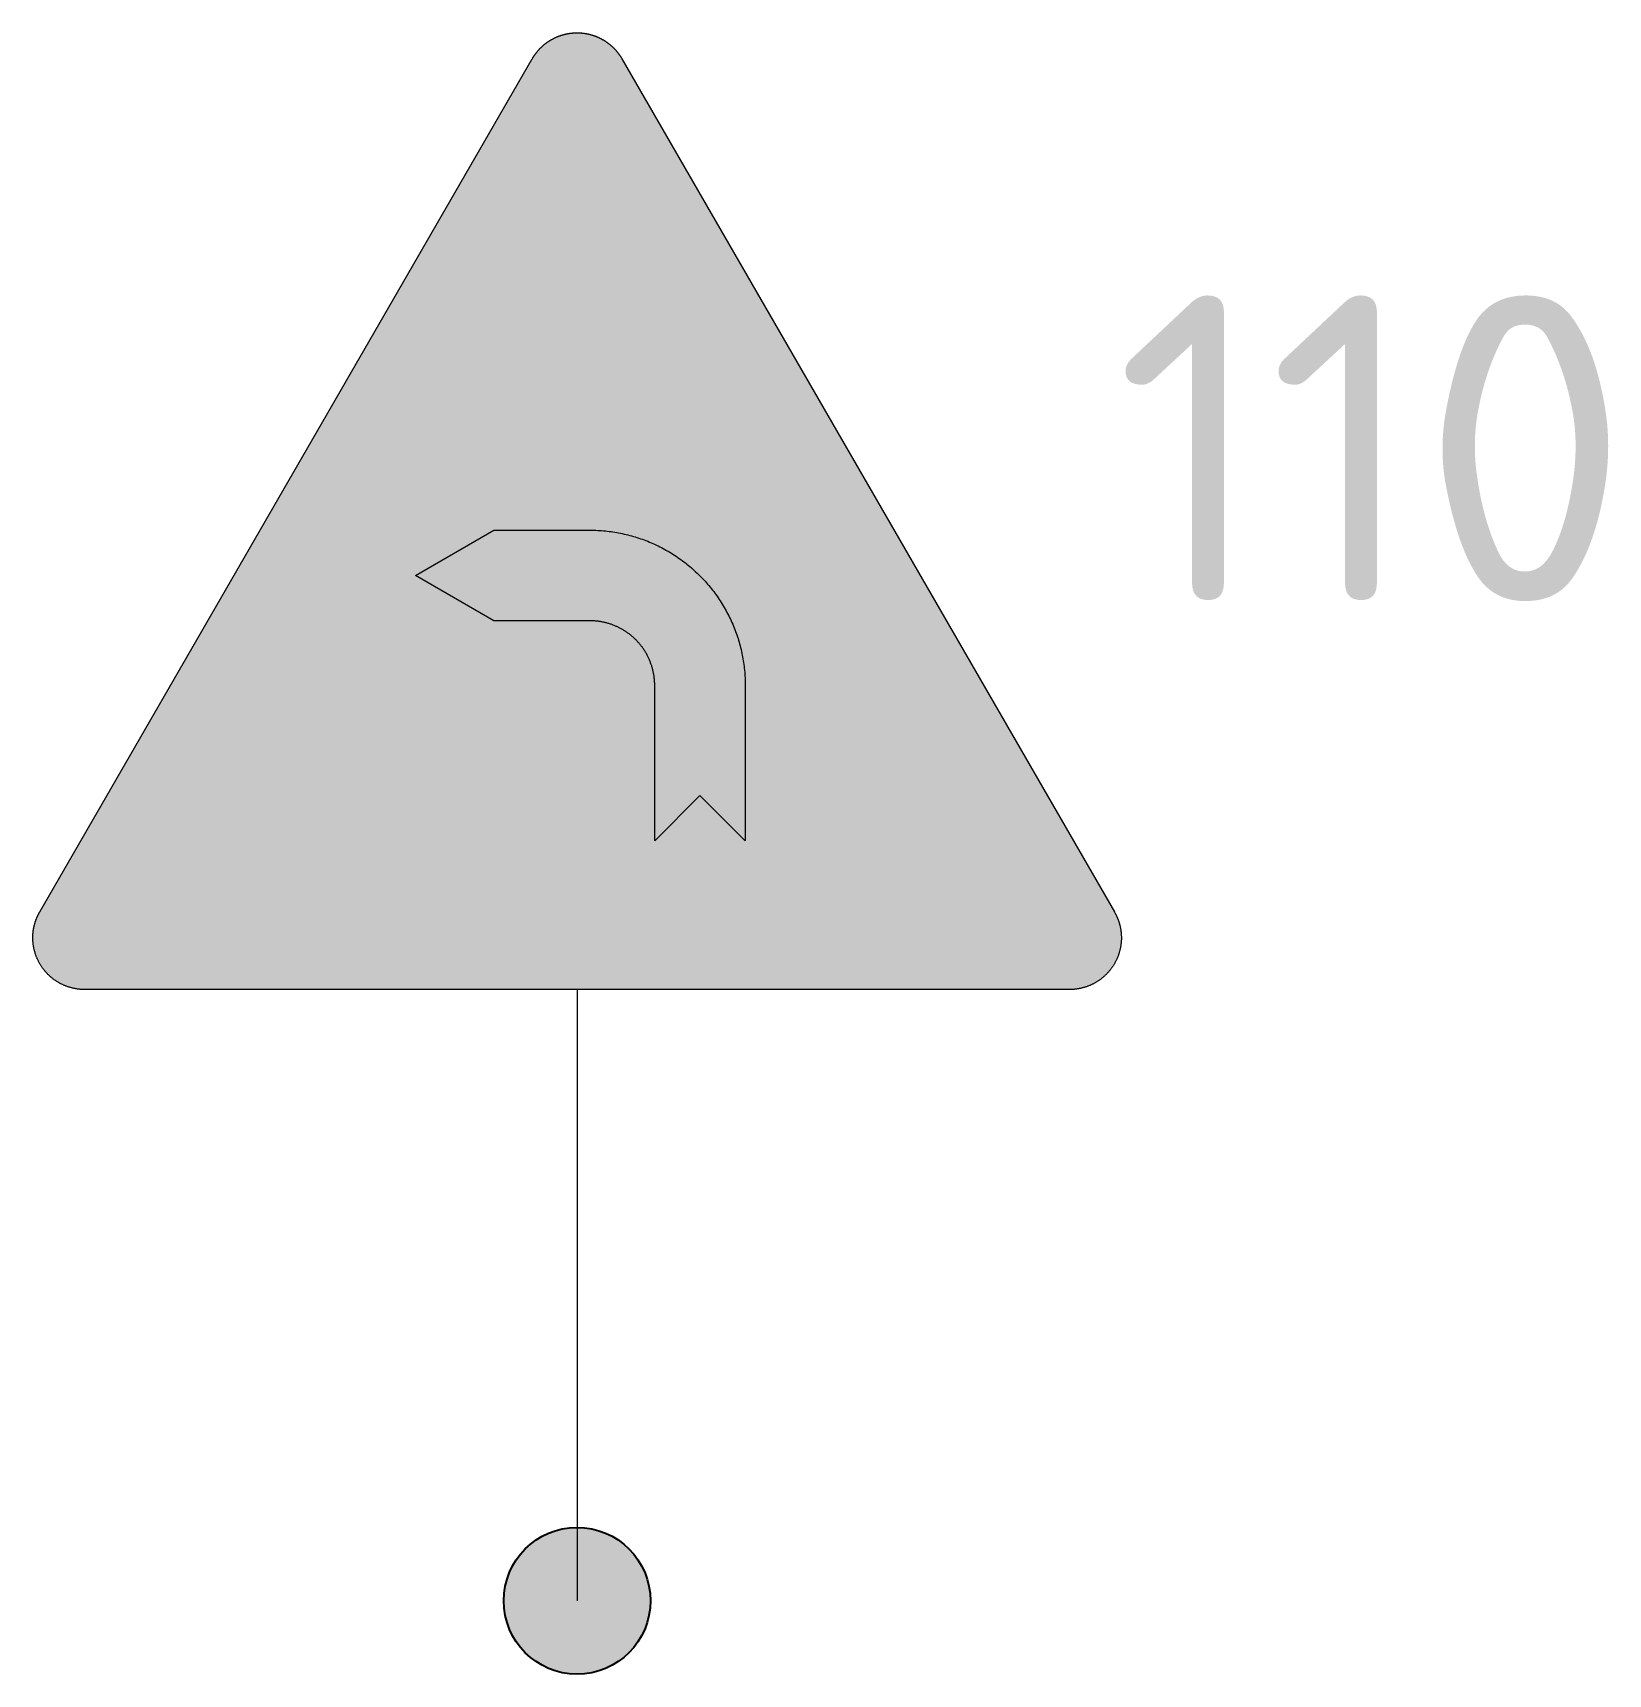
# Model space of a CAD drawing. Header units: metres. Extents: x -4.5 to 8.4, y -0.6 to 12.8.
import ezdxf

# ---------------------------------------------------------------- set-up
doc = ezdxf.new("R2010")
doc.units = ezdxf.units.M
doc.styles.add('DP_ISOCPEUR', font='isocpeur.ttf')

msp = doc.modelspace()

# ---------------------------------------------------------------- hatches: boundary and pattern name
at = {"lineweight": 5, "true_color": 0xf1f0eb}
msp.add_hatch(color=7, dxfattribs=at).paths.add_polyline_path([(-4.029261, 5.000027), (-4.034526, 5.000048), (-4.039785, 5.000126), (-4.045041, 5.000279), (-4.0503, 5.000507), (-4.055481, 5.00081), (-4.06074, 5.001191), (-4.065921, 5.001572), (-4.071102, 5.002031), (-4.076283, 5.00264), (-4.081467, 5.003249), (-4.086648, 5.003858), (-4.091829, 5.00462), (-4.096935, 5.00546), (-4.102041, 5.006297), (-4.107144, 5.007212), (-4.11225, 5.008202), (-4.117356, 5.00927), (-4.122384, 5.010335), (-4.127415, 5.011556), (-4.132443, 5.012774), (-4.137474, 5.01407), (-4.142502, 5.015441), (-4.147455, 5.016812), (-4.152408, 5.018261), (-4.157361, 5.01986), (-4.162239, 5.021384), (-4.167114, 5.023061), (-4.171992, 5.024813), (-4.176867, 5.026568), (-4.18167, 5.028395), (-4.18647, 5.0303), (-4.19127, 5.032205), (-4.195995, 5.034263), (-4.200795, 5.036321), (-4.205442, 5.038379), (-4.210167, 5.040587), (-4.214817, 5.042798), (-4.219464, 5.045084), (-4.224036, 5.047445), (-4.228608, 5.049884), (-4.23318, 5.052323), (-4.237677, 5.054837), (-4.242171, 5.057429), (-4.24659, 5.060096), (-4.251012, 5.062763), (-4.255431, 5.065505), (-4.259775, 5.068247), (-4.264116, 5.071145), (-4.26846, 5.07404), (-4.272729, 5.07701), (-4.27692, 5.079983), (-4.281111, 5.083106), (-4.285302, 5.086232), (-4.289415, 5.089355), (-4.293531, 5.092631), (-4.297569, 5.09591), (-4.301607, 5.099186), (-4.30557, 5.102615), (-4.309533, 5.106044), (-4.313418, 5.109548), (-4.317228, 5.113055), (-4.321116, 5.116634), (-4.324848, 5.120294), (-4.328583, 5.124026), (-4.332315, 5.127761), (-4.335975, 5.131571), (-4.339554, 5.135381), (-4.343061, 5.139191), (-4.346565, 5.143154), (-4.349994, 5.147039), (-4.353423, 5.151077), (-4.356699, 5.15504), (-4.360053, 5.159078), (-4.363254, 5.163194), (-4.366455, 5.167307), (-4.369578, 5.171498), (-4.372626, 5.175689), (-4.375599, 5.179958), (-4.378569, 5.184149), (-4.381464, 5.188493), (-4.384362, 5.192834), (-4.387104, 5.197178), (-4.389846, 5.201597), (-4.392591, 5.206019), (-4.39518, 5.210438), (-4.397772, 5.214932), (-4.400286, 5.219429), (-4.402725, 5.224001), (-4.405164, 5.228573), (-4.407525, 5.233145), (-4.409811, 5.237792), (-4.412022, 5.242442), (-4.41423, 5.247167), (-4.416366, 5.251814), (-4.418421, 5.256614), (-4.420404, 5.261339), (-4.422384, 5.266139), (-4.424214, 5.270939), (-4.426041, 5.275742), (-4.427871, 5.280617), (-4.429548, 5.285495), (-4.431225, 5.29037), (-4.432824, 5.295248), (-4.434348, 5.300201), (-4.435797, 5.305154), (-4.437243, 5.310182), (-4.438539, 5.315135), (-4.439835, 5.320166), (-4.441131, 5.325194), (-4.442274, 5.330225), (-4.443339, 5.335253), (-4.444407, 5.340359), (-4.445397, 5.345465), (-4.446312, 5.350568), (-4.447227, 5.355674), (-4.447989, 5.360855), (-4.448751, 5.365961), (-4.449435, 5.371142), (-4.450044, 5.376326), (-4.450578, 5.381507), (-4.451037, 5.386688), (-4.451493, 5.391869), (-4.451799, 5.397128), (-4.452102, 5.402309), (-4.45233, 5.407568), (-4.452483, 5.412824), (-4.452636, 5.418083), (-4.452636, 5.423339), (-4.452636, 5.426768), (-4.452561, 5.430275), (-4.452483, 5.433779), (-4.452408, 5.437208), (-4.452255, 5.440715), (-4.452102, 5.444219), (-4.451949, 5.447648), (-4.451721, 5.451152), (-4.451493, 5.454581), (-4.451187, 5.45801), (-4.450884, 5.461517), (-4.450578, 5.464946), (-4.450197, 5.468375), (-4.449816, 5.471804), (-4.449435, 5.475308), (-4.448979, 5.478737), (-4.44852, 5.482166), (-4.448064, 5.485595), (-4.44753, 5.488949), (-4.446921, 5.492378), (-4.446387, 5.495807), (-4.445778, 5.499236), (-4.445169, 5.502587), (-4.444482, 5.506016), (-4.443798, 5.50937), (-4.443036, 5.512799), (-4.442349, 5.516153), (-4.441587, 5.519504), (-4.44075, 5.522858), (-4.43991, 5.526209), (-4.439073, 5.529563), (-4.438158, 5.532917), (-4.437321, 5.536268), (-4.436328, 5.539544), (-4.435416, 5.542898), (-4.434423, 5.546174), (-4.433358, 5.549528), (-4.432368, 5.552804), (-4.4313, 5.55608), (-4.430157, 5.559356), (-4.429014, 5.562635), (-4.427871, 5.565833), (-4.426728, 5.569112), (-4.42551, 5.572388), (-4.424289, 5.575589), (-4.422993, 5.578787), (-4.421775, 5.582066), (-4.420404, 5.585264), (-4.419108, 5.58839), (-4.417737, 5.591591), (-4.416366, 5.594789), (-4.414917, 5.597915), (-4.413468, 5.601116), (-4.412022, 5.604239), (-4.410498, 5.607362), (-4.408974, 5.610488), (-4.40745, 5.613611), (-4.405848, 5.616659), (-4.404249, 5.619785), (-4.40265, 5.622833), (-4.400973, 5.625881), (-4.399371, 5.628929), (-4.397619, 5.631977), (-4.395942, 5.635025), (-0.366591, 12.613952), (-0.364887, 12.616925), (-0.363135, 12.619898), (-0.361305, 12.622868), (-0.359478, 12.625841), (-0.357648, 12.628811), (-0.355743, 12.631709), (-0.353838, 12.634604), (-0.351933, 12.637499), (-0.350028, 12.640394), (-0.348048, 12.643214), (-0.346065, 12.646109), (-0.344085, 12.648929), (-0.342027, 12.651749), (-0.339969, 12.654491), (-0.337911, 12.657311), (-0.335778, 12.660053), (-0.333645, 12.662798), (-0.331512, 12.665465), (-0.329379, 12.668207), (-0.327168, 12.670874), (-0.324957, 12.673541), (-0.322749, 12.676208), (-0.320538, 12.6788), (-0.318252, 12.681389), (-0.315966, 12.683981), (-0.31368, 12.686573), (-0.311319, 12.689087), (-0.308955, 12.691676), (-0.306594, 12.694115), (-0.304233, 12.696629), (-0.301794, 12.699146), (-0.299355, 12.701582), (-0.296916, 12.704021), (-0.294402, 12.706385), (-0.291963, 12.708821), (-0.289449, 12.711185), (-0.286935, 12.713546), (-0.284343, 12.715832), (-0.281754, 12.718196), (-0.279237, 12.720482), (-0.27657, 12.72269), (-0.273981, 12.724976), (-0.271314, 12.727187), (-0.268647, 12.729395), (-0.26598, 12.731606), (-0.263313, 12.733739), (-0.260568, 12.735872), (-0.257826, 12.738008), (-0.255084, 12.740141), (-0.252339, 12.742199), (-0.249519, 12.744254), (-0.246702, 12.746237), (-0.243882, 12.748295), (-0.241062, 12.750275), (-0.238167, 12.752255), (-0.235272, 12.75416), (-0.232374, 12.756065), (-0.229479, 12.75797), (-0.226584, 12.759875), (-0.223611, 12.761705), (-0.220641, 12.763535), (-0.217668, 12.765287), (-0.214698, 12.767114), (-0.211725, 12.768869), (-0.208677, 12.770543), (-0.205629, 12.772298), (-0.202581, 12.773972), (-0.199533, 12.775574), (-0.196485, 12.777251), (-0.193362, 12.77885), (-0.190236, 12.780374), (-0.187188, 12.781973), (-0.184065, 12.783497), (-0.180939, 12.784946), (-0.177741, 12.78647), (-0.174615, 12.787841), (-0.171492, 12.78929), (-0.168291, 12.790661), (-0.16509, 12.792032), (-0.161889, 12.793403), (-0.158691, 12.794699), (-0.15549, 12.795995), (-0.152289, 12.797213), (-0.149013, 12.798434), (-0.145812, 12.799652), (-0.142536, 12.800873), (-0.13926, 12.802016), (-0.135981, 12.803081), (-0.132705, 12.804224), (-0.129429, 12.805292), (-0.126153, 12.806357), (-0.122877, 12.80735), (-0.119523, 12.80834), (-0.116247, 12.80933), (-0.112893, 12.810245), (-0.109542, 12.81116), (-0.106263, 12.811997), (-0.102912, 12.812912), (-0.099558, 12.813674), (-0.096207, 12.814511), (-0.092778, 12.815273), (-0.089424, 12.816035), (-0.08607, 12.816722), (-0.082641, 12.817406), (-0.07929, 12.818093), (-0.075861, 12.818702), (-0.072507, 12.819311), (-0.069078, 12.819923), (-0.065649, 12.820454), (-0.06222, 12.820988), (-0.058791, 12.821447), (-0.055362, 12.821903), (-0.051933, 12.822359), (-0.048504, 12.822818), (-0.045075, 12.823199), (-0.041646, 12.823502), (-0.038142, 12.823883), (-0.034713, 12.824189), (-0.031284, 12.824417), (-0.027777, 12.824645), (-0.024348, 12.824876), (-0.020844, 12.825026), (-0.017415, 12.825257), (-0.013911, 12.825332), (-0.010482, 12.825485), (-0.006975, 12.82556), (-0.003471, 12.82556), (-0.000042, 12.82556), (0.003465, 12.82556), (0.006969, 12.82556), (0.010398, 12.825485), (0.013902, 12.825332), (0.017409, 12.825257), (0.020838, 12.825026), (0.024342, 12.824876), (0.027771, 12.824645), (0.0312, 12.824417), (0.034707, 12.824189), (0.038136, 12.823883), (0.041565, 12.823502), (0.045069, 12.823199), (0.048498, 12.822818), (0.051927, 12.822359), (0.055356, 12.821903), (0.058785, 12.821447), (0.062214, 12.820988), (0.065643, 12.820454), (0.069072, 12.819923), (0.072426, 12.819311), (0.075855, 12.818702), (0.079284, 12.818093), (0.082635, 12.817406), (0.086064, 12.816722), (0.089418, 12.816035), (0.092769, 12.815273), (0.096123, 12.814511), (0.099477, 12.813674), (0.102828, 12.812912), (0.106182, 12.811997), (0.109533, 12.81116), (0.112887, 12.810245), (0.116241, 12.80933), (0.119517, 12.80834), (0.122868, 12.80735), (0.126147, 12.806357), (0.129423, 12.805292), (0.132699, 12.804224), (0.135975, 12.803081), (0.139251, 12.802016), (0.14253, 12.800873), (0.145728, 12.799652), (0.149007, 12.798434), (0.152205, 12.797213), (0.155484, 12.795995), (0.158682, 12.794699), (0.161883, 12.793403), (0.165084, 12.792032), (0.168207, 12.790661), (0.171408, 12.78929), (0.174609, 12.787841), (0.177732, 12.78647), (0.180858, 12.784946), (0.183981, 12.783497), (0.187107, 12.781973), (0.19023, 12.780374), (0.193353, 12.77885), (0.196401, 12.777251), (0.199449, 12.775574), (0.202575, 12.773972), (0.205623, 12.772298), (0.208593, 12.770543), (0.211641, 12.768869), (0.214689, 12.767114), (0.217662, 12.765287), (0.220635, 12.763535), (0.223605, 12.761705), (0.2265, 12.759875), (0.229473, 12.75797), (0.232368, 12.756065), (0.235263, 12.75416), (0.238161, 12.752255), (0.240978, 12.750275), (0.243876, 12.748295), (0.246693, 12.746237), (0.249438, 12.744254), (0.252258, 12.742199), (0.255, 12.740141), (0.25782, 12.738008), (0.260562, 12.735872), (0.263229, 12.733739), (0.265974, 12.731606), (0.268641, 12.729395), (0.271308, 12.727187), (0.273897, 12.724976), (0.276564, 12.72269), (0.279156, 12.720482), (0.281745, 12.718196), (0.284337, 12.715832), (0.286851, 12.713546), (0.289443, 12.711185), (0.291957, 12.708821), (0.294396, 12.706385), (0.29691, 12.704021), (0.299349, 12.701582), (0.301788, 12.699146), (0.304149, 12.696629), (0.306588, 12.694115), (0.308949, 12.691676), (0.311313, 12.689087), (0.313599, 12.686573), (0.31596, 12.683981), (0.318246, 12.681389), (0.320457, 12.6788), (0.322743, 12.676208), (0.324951, 12.673541), (0.327162, 12.670874), (0.32937, 12.668207), (0.331506, 12.665465), (0.333639, 12.662798), (0.335772, 12.660053), (0.337905, 12.657311), (0.339963, 12.654491), (0.342021, 12.651749), (0.344001, 12.648929), (0.346059, 12.646109), (0.348039, 12.643214), (0.349944, 12.640394), (0.351927, 12.637499), (0.353832, 12.634604), (0.355737, 12.631709), (0.357564, 12.628811), (0.359469, 12.625841), (0.361299, 12.622868), (0.363051, 12.619898), (0.364881, 12.616925), (0.366558, 12.613877), (4.395909, 5.635025), (4.397613, 5.631977), (4.39929, 5.628929), (4.400967, 5.625881), (4.402641, 5.622833), (4.404243, 5.619785), (4.405842, 5.616659), (4.407444, 5.613611), (4.408968, 5.610488), (4.410492, 5.607362), (4.412016, 5.604239), (4.413462, 5.601116), (4.414911, 5.597915), (4.416282, 5.594789), (4.417731, 5.591591), (4.419102, 5.58839), (4.420398, 5.585264), (4.421691, 5.582066), (4.422987, 5.578787), (4.424283, 5.575589), (4.425501, 5.572388), (4.426722, 5.569112), (4.427865, 5.565833), (4.429008, 5.562635), (4.430151, 5.559356), (4.431216, 5.55608), (4.432284, 5.552804), (4.433352, 5.549528), (4.434342, 5.546174), (4.435332, 5.542898), (4.436322, 5.539544), (4.437237, 5.536268), (4.438152, 5.532917), (4.439067, 5.529563), (4.439904, 5.526209), (4.440741, 5.522858), (4.441503, 5.519504), (4.442265, 5.516153), (4.443027, 5.512799), (4.443714, 5.50937), (4.444476, 5.506016), (4.445085, 5.502587), (4.445772, 5.499236), (4.446306, 5.495807), (4.446915, 5.492378), (4.447449, 5.488949), (4.44798, 5.485595), (4.448514, 5.482166), (4.448973, 5.478737), (4.449354, 5.475308), (4.44981, 5.471804), (4.450191, 5.468375), (4.450572, 5.464946), (4.450878, 5.461517), (4.451181, 5.45801), (4.451409, 5.454581), (4.45164, 5.451152), (4.451868, 5.447648), (4.452096, 5.444219), (4.452249, 5.440715), (4.452324, 5.437208), (4.452477, 5.433779), (4.452552, 5.430275), (4.452552, 5.426768), (4.452552, 5.423339), (4.452552, 5.418083), (4.452477, 5.412824), (4.452324, 5.407568), (4.452096, 5.402309), (4.45179, 5.397128), (4.451409, 5.391869), (4.451028, 5.386688), (4.450497, 5.381507), (4.449963, 5.376326), (4.449354, 5.371142), (4.448667, 5.365961), (4.44798, 5.360855), (4.447143, 5.355674), (4.446306, 5.350568), (4.445391, 5.345465), (4.444401, 5.340359), (4.443333, 5.335253), (4.44219, 5.330225), (4.441047, 5.325194), (4.439829, 5.320166), (4.438533, 5.315135), (4.437162, 5.310182), (4.435788, 5.305154), (4.434264, 5.300201), (4.43274, 5.295248), (4.431141, 5.29037), (4.429542, 5.285495), (4.427787, 5.280617), (4.426035, 5.275742), (4.424208, 5.270939), (4.422303, 5.266139), (4.420398, 5.261339), (4.41834, 5.256614), (4.416282, 5.251814), (4.414149, 5.247167), (4.412016, 5.242442), (4.40973, 5.237792), (4.407444, 5.233145), (4.405158, 5.228573), (4.402719, 5.224001), (4.40028, 5.219429), (4.397766, 5.214932), (4.395174, 5.210438), (4.392507, 5.206019), (4.38984, 5.201597), (4.387098, 5.197178), (4.384278, 5.192834), (4.381458, 5.188493), (4.378563, 5.184149), (4.37559, 5.179958), (4.37262, 5.175689), (4.369494, 5.171498), (4.366371, 5.167307), (4.363248, 5.163194), (4.359969, 5.159078), (4.356693, 5.15504), (4.353417, 5.151077), (4.349988, 5.147039), (4.346559, 5.143154), (4.343055, 5.139191), (4.339548, 5.135381), (4.335966, 5.131571), (4.332309, 5.127761), (4.328577, 5.124026), (4.324842, 5.120294), (4.321107, 5.116634), (4.317222, 5.113055), (4.313412, 5.109548), (4.309449, 5.106044), (4.305564, 5.102615), (4.301526, 5.099186), (4.297563, 5.09591), (4.293525, 5.092631), (4.289409, 5.089355), (4.285293, 5.086232), (4.281102, 5.083106), (4.276911, 5.079983), (4.272645, 5.07701), (4.268379, 5.07404), (4.26411, 5.071145), (4.259766, 5.068247), (4.255425, 5.065505), (4.251003, 5.062763), (4.246584, 5.060096), (4.242165, 5.057429), (4.237668, 5.054837), (4.233174, 5.052323), (4.228602, 5.049884), (4.22403, 5.047445), (4.21938, 5.045084), (4.214808, 5.042798), (4.210161, 5.040587), (4.205436, 5.038379), (4.200711, 5.036321), (4.195989, 5.034263), (4.191264, 5.032205), (4.186464, 5.0303), (4.181661, 5.028395), (4.176861, 5.026568), (4.171986, 5.024813), (4.167108, 5.023061), (4.16223, 5.021384), (4.157277, 5.01986), (4.152402, 5.018261), (4.147449, 5.016812), (4.142418, 5.015441), (4.137465, 5.01407), (4.132437, 5.012774), (4.127409, 5.011556), (4.122378, 5.010335), (4.117272, 5.00927), (4.112244, 5.008202), (4.107138, 5.007212), (4.102032, 5.006297), (4.096929, 5.00546), (4.091745, 5.00462), (4.086642, 5.003858), (4.081458, 5.003249), (4.076277, 5.00264), (4.071096, 5.002031), (4.065915, 5.001572), (4.060656, 5.001191), (4.055475, 5.00081), (4.050216, 5.000507), (4.045035, 5.000279), (4.039779, 5.000126), (4.03452, 5.000048), (4.029261, 4.999973)])
at = {"lineweight": 5, "true_color": 0xac3020}
h = msp.add_hatch(color=24, dxfattribs=at)
h.paths.add_polyline_path([(-4.029261, 5.158775), (-4.036128, 5.15885), (-4.042908, 5.159078), (-4.049613, 5.159537), (-4.056321, 5.160068), (-4.063026, 5.16083), (-4.069578, 5.161823), (-4.076133, 5.162888), (-4.08261, 5.164109), (-4.089009, 5.16548), (-4.095411, 5.167079), (-4.101735, 5.168756), (-4.107984, 5.170661), (-4.114155, 5.172641), (-4.120251, 5.174777), (-4.126272, 5.177063), (-4.13229, 5.179499), (-4.138158, 5.182091), (-4.144026, 5.184833), (-4.149741, 5.187653), (-4.155381, 5.190701), (-4.161018, 5.193827), (-4.166505, 5.197025), (-4.171914, 5.200454), (-4.177248, 5.203961), (-4.182432, 5.207543), (-4.187613, 5.211275), (-4.192641, 5.215163), (-4.197594, 5.219201), (-4.202472, 5.223239), (-4.207197, 5.227505), (-4.211844, 5.231774), (-4.216341, 5.236268), (-4.220835, 5.240765), (-4.225104, 5.245412), (-4.22937, 5.250215), (-4.233486, 5.255015), (-4.237446, 5.259968), (-4.241334, 5.264996), (-4.245066, 5.270177), (-4.248648, 5.275436), (-4.252155, 5.280695), (-4.255584, 5.286104), (-4.258782, 5.291666), (-4.261908, 5.297228), (-4.264956, 5.302868), (-4.267776, 5.308658), (-4.270518, 5.314451), (-4.27311, 5.320319), (-4.275546, 5.326337), (-4.277832, 5.332358), (-4.279968, 5.338454), (-4.281948, 5.344625), (-4.283853, 5.350874), (-4.28553, 5.357198), (-4.287129, 5.3636), (-4.2885, 5.369999), (-4.289721, 5.376476), (-4.290864, 5.383031), (-4.291779, 5.389661), (-4.292541, 5.396288), (-4.293072, 5.402996), (-4.293531, 5.409701), (-4.293759, 5.416481), (-4.293912, 5.423339), (-4.293834, 5.425475), (-4.293834, 5.427683), (-4.293834, 5.429816), (-4.293759, 5.432027), (-4.293684, 5.43416), (-4.293531, 5.436371), (-4.293453, 5.438504), (-4.293303, 5.440715), (-4.29315, 5.442848), (-4.292997, 5.445056), (-4.292769, 5.447192), (-4.292616, 5.449325), (-4.292388, 5.451458), (-4.29216, 5.453669), (-4.291854, 5.455802), (-4.291626, 5.457935), (-4.29132, 5.460068), (-4.291017, 5.462201), (-4.290711, 5.464337), (-4.29033, 5.46647), (-4.289949, 5.468603), (-4.289568, 5.470736), (-4.289187, 5.472869), (-4.288806, 5.475005), (-4.28835, 5.477138), (-4.287891, 5.479196), (-4.287435, 5.481329), (-4.286976, 5.483462), (-4.286445, 5.48552), (-4.285911, 5.487653), (-4.285377, 5.489711), (-4.284843, 5.491769), (-4.284309, 5.493902), (-4.2837, 5.49596), (-4.283091, 5.498015), (-4.282482, 5.500073), (-4.281873, 5.502206), (-4.281186, 5.504264), (-4.280499, 5.506247), (-4.279815, 5.508302), (-4.279128, 5.51036), (-4.278444, 5.512418), (-4.277682, 5.514476), (-4.27692, 5.516456), (-4.276158, 5.518514), (-4.275396, 5.520494), (-4.274556, 5.522477), (-4.273719, 5.524535), (-4.272879, 5.526515), (-4.272042, 5.528495), (-4.271205, 5.530478), (-4.27029, 5.532458), (-4.269375, 5.534441), (-4.26846, 5.536346), (-4.267545, 5.538326), (-4.266633, 5.540306), (-4.26564, 5.542211), (-4.26465, 5.544194), (-4.26366, 5.546099), (-4.26267, 5.548004), (-4.261602, 5.549909), (-4.260537, 5.551814), (-4.259469, 5.553719), (-4.258401, 5.555624), (-0.229092, 12.534575), (-0.22689, 12.538364), (-0.224604, 12.542096), (-0.22224, 12.545831), (-0.219801, 12.549488), (-0.217365, 12.553145), (-0.214773, 12.556727), (-0.212259, 12.560231), (-0.209592, 12.563738), (-0.206925, 12.567167), (-0.20418, 12.570518), (-0.201363, 12.573872), (-0.198543, 12.577148), (-0.195648, 12.580349), (-0.192675, 12.58355), (-0.189702, 12.586673), (-0.186654, 12.589721), (-0.183606, 12.592769), (-0.180483, 12.595742), (-0.177282, 12.598637), (-0.174081, 12.601457), (-0.170805, 12.604277), (-0.167529, 12.607019), (-0.164175, 12.609761), (-0.160824, 12.612353), (-0.157395, 12.614945), (-0.153888, 12.617459), (-0.150384, 12.619898), (-0.14688, 12.622334), (-0.143298, 12.624698), (-0.139641, 12.626984), (-0.135981, 12.629192), (-0.132324, 12.631403), (-0.128592, 12.633461), (-0.124782, 12.635519), (-0.121047, 12.637499), (-0.117162, 12.639479), (-0.113352, 12.641309), (-0.109464, 12.643139), (-0.105501, 12.644891), (-0.101616, 12.646568), (-0.097578, 12.648167), (-0.093615, 12.649691), (-0.089577, 12.651215), (-0.085539, 12.652664), (-0.081423, 12.653957), (-0.077307, 12.655253), (-0.073194, 12.656474), (-0.069078, 12.657692), (-0.064887, 12.65876), (-0.060696, 12.659825), (-0.05643, 12.66074), (-0.052239, 12.661655), (-0.04797, 12.662492), (-0.043704, 12.663179), (-0.03936, 12.663863), (-0.035094, 12.664475), (-0.03075, 12.665006), (-0.026406, 12.66554), (-0.021987, 12.665921), (-0.017643, 12.666227), (-0.013224, 12.66653), (-0.00888, 12.666683), (-0.004461, 12.666761), (-0.000042, 12.666836), (0.004377, 12.666761), (0.008799, 12.666683), (0.013218, 12.66653), (0.017637, 12.666227), (0.021981, 12.665921), (0.026325, 12.66554), (0.030666, 12.665006), (0.03501, 12.664475), (0.039354, 12.663863), (0.04362, 12.663179), (0.047889, 12.662492), (0.052155, 12.661655), (0.056424, 12.66074), (0.060615, 12.659825), (0.064881, 12.65876), (0.068997, 12.657692), (0.073188, 12.656474), (0.077301, 12.655253), (0.081417, 12.653957), (0.08553, 12.652664), (0.089571, 12.651215), (0.093609, 12.649691), (0.097572, 12.648167), (0.101532, 12.646568), (0.105495, 12.644891), (0.109458, 12.643139), (0.113343, 12.641309), (0.117153, 12.639479), (0.120963, 12.637499), (0.124773, 12.635519), (0.128583, 12.633461), (0.132243, 12.631403), (0.135975, 12.629192), (0.139632, 12.626984), (0.143214, 12.624698), (0.146796, 12.622334), (0.150378, 12.619898), (0.153882, 12.617459), (0.157311, 12.614945), (0.16074, 12.612353), (0.164169, 12.609761), (0.167523, 12.607019), (0.170799, 12.604277), (0.174075, 12.601457), (0.177276, 12.598637), (0.180477, 12.595742), (0.1836, 12.592769), (0.186648, 12.589721), (0.189696, 12.586673), (0.192669, 12.58355), (0.195639, 12.580349), (0.198537, 12.577148), (0.201354, 12.573872), (0.204174, 12.570518), (0.206919, 12.567167), (0.209586, 12.563738), (0.212253, 12.560231), (0.214842, 12.556727), (0.217356, 12.553145), (0.219795, 12.549488), (0.222234, 12.545831), (0.224595, 12.542096), (0.226881, 12.538364), (0.229167, 12.534554), (4.258443, 5.555651), (4.259463, 5.553719), (4.260528, 5.551814), (4.261596, 5.549909), (4.262664, 5.548004), (4.263654, 5.546099), (4.264644, 5.544194), (4.265634, 5.542211), (4.266549, 5.540306), (4.267539, 5.538326), (4.268454, 5.536346), (4.269369, 5.534441), (4.270284, 5.532458), (4.271196, 5.530478), (4.272036, 5.528495), (4.272873, 5.526515), (4.273713, 5.524535), (4.27455, 5.522477), (4.275312, 5.520494), (4.276149, 5.518514), (4.276911, 5.516456), (4.277673, 5.514476), (4.27836, 5.512418), (4.279122, 5.51036), (4.279809, 5.508302), (4.280493, 5.506247), (4.28118, 5.504264), (4.281789, 5.502206), (4.282476, 5.500073), (4.283085, 5.498015), (4.283694, 5.49596), (4.284228, 5.493902), (4.284837, 5.491769), (4.285371, 5.489711), (4.285905, 5.487653), (4.286436, 5.48552), (4.286895, 5.483462), (4.287429, 5.481329), (4.287885, 5.479196), (4.288341, 5.477138), (4.288722, 5.475005), (4.289181, 5.472869), (4.289562, 5.470736), (4.289943, 5.468603), (4.290324, 5.46647), (4.290627, 5.464337), (4.290933, 5.462201), (4.291239, 5.460068), (4.291542, 5.457935), (4.291848, 5.455802), (4.292076, 5.453669), (4.292304, 5.451458), (4.292532, 5.449325), (4.292763, 5.447192), (4.292913, 5.445056), (4.293144, 5.442848), (4.293294, 5.440715), (4.293372, 5.438504), (4.293525, 5.436371), (4.2936, 5.43416), (4.293675, 5.432027), (4.293753, 5.429816), (4.293828, 5.427683), (4.293828, 5.425475), (4.293828, 5.423339), (4.293753, 5.416481), (4.293525, 5.409701), (4.293066, 5.402996), (4.292457, 5.396288), (4.291695, 5.389661), (4.29078, 5.383031), (4.289715, 5.376476), (4.288494, 5.369999), (4.287048, 5.3636), (4.285524, 5.357198), (4.283769, 5.350874), (4.281942, 5.344625), (4.279959, 5.338454), (4.277751, 5.332358), (4.275465, 5.326337), (4.273026, 5.320319), (4.270434, 5.314451), (4.267767, 5.308658), (4.264872, 5.302868), (4.261902, 5.297228), (4.258776, 5.291666), (4.2555, 5.286104), (4.252146, 5.280695), (4.248642, 5.275436), (4.24506, 5.270177), (4.24125, 5.264996), (4.23744, 5.259968), (4.233402, 5.255015), (4.229286, 5.250215), (4.225095, 5.245412), (4.220754, 5.240765), (4.216332, 5.236268), (4.211838, 5.231774), (4.207188, 5.227505), (4.202388, 5.223239), (4.197588, 5.219201), (4.192635, 5.215163), (4.187529, 5.211275), (4.182423, 5.207543), (4.177167, 5.203961), (4.171833, 5.200454), (4.166421, 5.197025), (4.160937, 5.193827), (4.155372, 5.190701), (4.149735, 5.187653), (4.143942, 5.184833), (4.138152, 5.182091), (4.132284, 5.179499), (4.126266, 5.177063), (4.120245, 5.174777), (4.114149, 5.172641), (4.107978, 5.170661), (4.101729, 5.168756), (4.095405, 5.167079), (4.089003, 5.16548), (4.082601, 5.164109), (4.076124, 5.162888), (4.069572, 5.161823), (4.062942, 5.16083), (4.056312, 5.160068), (4.049607, 5.159537), (4.042902, 5.159078), (4.036119, 5.15885), (4.029261, 5.158775)])
h.paths.add_polyline_path([(-3.11268, 5.952527), (0.000015, 11.34395), (3.112755, 5.952527)], flags=16)
at = {"lineweight": 5, "true_color": 0x2a292a}
msp.add_hatch(color=250, dxfattribs=at).paths.add_polyline_path([(0.635016, 6.217109), (0.635016, 7.487108), (0.634932, 7.493618), (0.634782, 7.500248), (0.634629, 7.5068), (0.634323, 7.513277), (0.633942, 7.519832), (0.633486, 7.526384), (0.633027, 7.532861), (0.632418, 7.539338), (0.631734, 7.54589), (0.630972, 7.552292), (0.630132, 7.558769), (0.629217, 7.565246), (0.628152, 7.571648), (0.627084, 7.578047), (0.625941, 7.584449), (0.624723, 7.590773), (0.623427, 7.597175), (0.622056, 7.603499), (0.620532, 7.609748), (0.619008, 7.616072), (0.617406, 7.622321), (0.615732, 7.628567), (0.613977, 7.634816), (0.61215, 7.64099), (0.610167, 7.647161), (0.608187, 7.653257), (0.606129, 7.659428), (0.603996, 7.665524), (0.601785, 7.671545), (0.599499, 7.677566), (0.597138, 7.683584), (0.594699, 7.689605), (0.592185, 7.695548), (0.589593, 7.701416), (0.587004, 7.707359), (0.584259, 7.713149), (0.581442, 7.719017), (0.578622, 7.72481), (0.575649, 7.730525), (0.572679, 7.73624), (0.569553, 7.741955), (0.56643, 7.747592), (0.563229, 7.753154), (0.559953, 7.758794), (0.556599, 7.764281), (0.55317, 7.769768), (0.549666, 7.775252), (0.546084, 7.780664), (0.542427, 7.785998), (0.53877, 7.791332), (0.53496, 7.796666), (0.53115, 7.801922), (0.527262, 7.807106), (0.523299, 7.812287), (0.519261, 7.817393), (0.515148, 7.822421), (0.510957, 7.827449), (0.506766, 7.832402), (0.502422, 7.837355), (0.498078, 7.842233), (0.493659, 7.847033), (0.489162, 7.851833), (0.48459, 7.856558), (0.480018, 7.861283), (0.475293, 7.865855), (0.470571, 7.870427), (0.465846, 7.874924), (0.460968, 7.879343), (0.456093, 7.883687), (0.451215, 7.888028), (0.446187, 7.892219), (0.441156, 7.89641), (0.436128, 7.900526), (0.431022, 7.904564), (0.425841, 7.908527), (0.42066, 7.912412), (0.415401, 7.916222), (0.410142, 7.920032), (0.404808, 7.923692), (0.399399, 7.927349), (0.39399, 7.930931), (0.388578, 7.93436), (0.383016, 7.937789), (0.377529, 7.94114), (0.371967, 7.944494), (0.366327, 7.947695), (0.36069, 7.950818), (0.354975, 7.953941), (0.34926, 7.956914), (0.343545, 7.959887), (0.337752, 7.962704), (0.331962, 7.965524), (0.326094, 7.968269), (0.320226, 7.970858), (0.314283, 7.97345), (0.30834, 7.975964), (0.302319, 7.978403), (0.296376, 7.980764), (0.29028, 7.98305), (0.284262, 7.985261), (0.278166, 7.987394), (0.27207, 7.989452), (0.265896, 7.991432), (0.259725, 7.993337), (0.253551, 7.995242), (0.247305, 7.996994), (0.241056, 7.998671), (0.234807, 8.000273), (0.228558, 8.001797), (0.222234, 8.003321), (0.21591, 8.004692), (0.209508, 8.005988), (0.203184, 8.007206), (0.196782, 8.008349), (0.190383, 8.009417), (0.183981, 8.010407), (0.177504, 8.011397), (0.171105, 8.012234), (0.164628, 8.012996), (0.158151, 8.013683), (0.151596, 8.014217), (0.145119, 8.014751), (0.138567, 8.015207), (0.13209, 8.015588), (0.125535, 8.015894), (0.118983, 8.016044), (0.112353, 8.016197), (0.105801, 8.016275), (-0.68133, 8.016275), (-1.322901, 8.386694), (-0.68133, 8.75711), (0.105849, 8.75711), (0.121575, 8.756939), (0.137346, 8.756708), (0.153045, 8.756177), (0.168819, 8.75549), (0.18444, 8.754653), (0.200136, 8.753585), (0.215757, 8.752289), (0.231378, 8.750843), (0.246924, 8.749241), (0.262392, 8.747414), (0.277935, 8.745356), (0.293328, 8.743145), (0.308796, 8.740784), (0.324114, 8.738192), (0.339429, 8.735372), (0.354747, 8.732477), (0.369987, 8.729276), (0.385149, 8.726), (0.400314, 8.722496), (0.415401, 8.718761), (0.430413, 8.714876), (0.445425, 8.710838), (0.460284, 8.706569), (0.475143, 8.70215), (0.490002, 8.697578), (0.504708, 8.692778), (0.519414, 8.687825), (0.534045, 8.682719), (0.548598, 8.677385), (0.563076, 8.671898), (0.577479, 8.666261), (0.591804, 8.660393), (0.606129, 8.654372), (0.620304, 8.648201), (0.634401, 8.641877), (0.648498, 8.635322), (0.662442, 8.628617), (0.676311, 8.621759), (0.690102, 8.614673), (0.703818, 8.607434), (0.717459, 8.600117), (0.731022, 8.592497), (0.74451, 8.584802), (0.757845, 8.576954), (0.771102, 8.568875), (0.784284, 8.560646), (0.797391, 8.552264), (0.810423, 8.543729), (0.823299, 8.534966), (0.8361, 8.526128), (0.848826, 8.517059), (0.861399, 8.507915), (0.873897, 8.498543), (0.886242, 8.489018), (0.898509, 8.47934), (0.910701, 8.469512), (0.92274, 8.459453), (0.934629, 8.449319), (0.946515, 8.439032), (0.958173, 8.428517), (0.969756, 8.417924), (0.981261, 8.407103), (0.992616, 8.396207), (1.003818, 8.385158), (1.014942, 8.373881), (1.025838, 8.362526), (1.036659, 8.351096), (1.047252, 8.339513), (1.057767, 8.32778), (1.068054, 8.315969), (1.078188, 8.304005), (1.088172, 8.291966), (1.098078, 8.279774), (1.107753, 8.267504), (1.117278, 8.255162), (1.126575, 8.242664), (1.135797, 8.230091), (1.144863, 8.217365), (1.153704, 8.204564), (1.162467, 8.191685), (1.170999, 8.178731), (1.179381, 8.165627), (1.187613, 8.152442), (1.195689, 8.139107), (1.203537, 8.125772), (1.211235, 8.112287), (1.218855, 8.098799), (1.226244, 8.085158), (1.233408, 8.071367), (1.240494, 8.057573), (1.247352, 8.043707), (1.254057, 8.02976), (1.260612, 8.015663), (1.266936, 8.001566), (1.273107, 7.987394), (1.279128, 7.973069), (1.284996, 7.958744), (1.290633, 7.944341), (1.29612, 7.929863), (1.301454, 7.91531), (1.30656, 7.900679), (1.311513, 7.885973), (1.316313, 7.871264), (1.320885, 7.856483), (1.325304, 7.841546), (1.329573, 7.826687), (1.333611, 7.811678), (1.337496, 7.796666), (1.341231, 7.781579), (1.344735, 7.766414), (1.348014, 7.751249), (1.351212, 7.736009), (1.35411, 7.720694), (1.356927, 7.705379), (1.359519, 7.690061), (1.36188, 7.674593), (1.364091, 7.6592), (1.366149, 7.643657), (1.367976, 7.628186), (1.369578, 7.612565), (1.371024, 7.597022), (1.37232, 7.581401), (1.373388, 7.565702), (1.374225, 7.550081), (1.374912, 7.53431), (1.375446, 7.518611), (1.375749, 7.502837), (1.375827, 7.487066), (1.375848, 6.217109), (1.005432, 6.587525)])
h = msp.add_hatch(color=0)
h.dxf.hatch_style = 1
h.paths.add_polyline_path([(0.6, 0, 1), (-0.6, 0, 1)])

# ---------------------------------------------------------------- linework, layer by layer
at = {"lineweight": 9}
msp.add_line((0, 5), (0, 2.5), dxfattribs=at)
at = {"color": 0, "lineweight": 9}
msp.add_line((0, 2.5), (0, 0), dxfattribs=at)
at = {"color": 7, "lineweight": 5, "true_color": 0xf1f0eb}
msp.add_lwpolyline([(-4.029261, 5.000027), (-4.034526, 5.000048), (-4.039785, 5.000126), (-4.045041, 5.000279), (-4.0503, 5.000507), (-4.055481, 5.00081), (-4.06074, 5.001191), (-4.065921, 5.001572), (-4.071102, 5.002031), (-4.076283, 5.00264), (-4.081467, 5.003249), (-4.086648, 5.003858), (-4.091829, 5.00462), (-4.096935, 5.00546), (-4.102041, 5.006297), (-4.107144, 5.007212), (-4.11225, 5.008202), (-4.117356, 5.00927), (-4.122384, 5.010335), (-4.127415, 5.011556), (-4.132443, 5.012774), (-4.137474, 5.01407), (-4.142502, 5.015441), (-4.147455, 5.016812), (-4.152408, 5.018261), (-4.157361, 5.01986), (-4.162239, 5.021384), (-4.167114, 5.023061), (-4.171992, 5.024813), (-4.176867, 5.026568), (-4.18167, 5.028395), (-4.18647, 5.0303), (-4.19127, 5.032205), (-4.195995, 5.034263), (-4.200795, 5.036321), (-4.205442, 5.038379), (-4.210167, 5.040587), (-4.214817, 5.042798), (-4.219464, 5.045084), (-4.224036, 5.047445), (-4.228608, 5.049884), (-4.23318, 5.052323), (-4.237677, 5.054837), (-4.242171, 5.057429), (-4.24659, 5.060096), (-4.251012, 5.062763), (-4.255431, 5.065505), (-4.259775, 5.068247), (-4.264116, 5.071145), (-4.26846, 5.07404), (-4.272729, 5.07701), (-4.27692, 5.079983), (-4.281111, 5.083106), (-4.285302, 5.086232), (-4.289415, 5.089355), (-4.293531, 5.092631), (-4.297569, 5.09591), (-4.301607, 5.099186), (-4.30557, 5.102615), (-4.309533, 5.106044), (-4.313418, 5.109548), (-4.317228, 5.113055), (-4.321116, 5.116634), (-4.324848, 5.120294), (-4.328583, 5.124026), (-4.332315, 5.127761), (-4.335975, 5.131571), (-4.339554, 5.135381), (-4.343061, 5.139191), (-4.346565, 5.143154), (-4.349994, 5.147039), (-4.353423, 5.151077), (-4.356699, 5.15504), (-4.360053, 5.159078), (-4.363254, 5.163194), (-4.366455, 5.167307), (-4.369578, 5.171498), (-4.372626, 5.175689), (-4.375599, 5.179958), (-4.378569, 5.184149), (-4.381464, 5.188493), (-4.384362, 5.192834), (-4.387104, 5.197178), (-4.389846, 5.201597), (-4.392591, 5.206019), (-4.39518, 5.210438), (-4.397772, 5.214932), (-4.400286, 5.219429), (-4.402725, 5.224001), (-4.405164, 5.228573), (-4.407525, 5.233145), (-4.409811, 5.237792), (-4.412022, 5.242442), (-4.41423, 5.247167), (-4.416366, 5.251814), (-4.418421, 5.256614), (-4.420404, 5.261339), (-4.422384, 5.266139), (-4.424214, 5.270939), (-4.426041, 5.275742), (-4.427871, 5.280617), (-4.429548, 5.285495), (-4.431225, 5.29037), (-4.432824, 5.295248), (-4.434348, 5.300201), (-4.435797, 5.305154), (-4.437243, 5.310182), (-4.438539, 5.315135), (-4.439835, 5.320166), (-4.441131, 5.325194), (-4.442274, 5.330225), (-4.443339, 5.335253), (-4.444407, 5.340359), (-4.445397, 5.345465), (-4.446312, 5.350568), (-4.447227, 5.355674), (-4.447989, 5.360855), (-4.448751, 5.365961), (-4.449435, 5.371142), (-4.450044, 5.376326), (-4.450578, 5.381507), (-4.451037, 5.386688), (-4.451493, 5.391869), (-4.451799, 5.397128), (-4.452102, 5.402309), (-4.45233, 5.407568), (-4.452483, 5.412824), (-4.452636, 5.418083), (-4.452636, 5.423339), (-4.452636, 5.426768), (-4.452561, 5.430275), (-4.452483, 5.433779), (-4.452408, 5.437208), (-4.452255, 5.440715), (-4.452102, 5.444219), (-4.451949, 5.447648), (-4.451721, 5.451152), (-4.451493, 5.454581), (-4.451187, 5.45801), (-4.450884, 5.461517), (-4.450578, 5.464946), (-4.450197, 5.468375), (-4.449816, 5.471804), (-4.449435, 5.475308), (-4.448979, 5.478737), (-4.44852, 5.482166), (-4.448064, 5.485595), (-4.44753, 5.488949), (-4.446921, 5.492378), (-4.446387, 5.495807), (-4.445778, 5.499236), (-4.445169, 5.502587), (-4.444482, 5.506016), (-4.443798, 5.50937), (-4.443036, 5.512799), (-4.442349, 5.516153), (-4.441587, 5.519504), (-4.44075, 5.522858), (-4.43991, 5.526209), (-4.439073, 5.529563), (-4.438158, 5.532917), (-4.437321, 5.536268), (-4.436328, 5.539544), (-4.435416, 5.542898), (-4.434423, 5.546174), (-4.433358, 5.549528), (-4.432368, 5.552804), (-4.4313, 5.55608), (-4.430157, 5.559356), (-4.429014, 5.562635), (-4.427871, 5.565833), (-4.426728, 5.569112), (-4.42551, 5.572388), (-4.424289, 5.575589), (-4.422993, 5.578787), (-4.421775, 5.582066), (-4.420404, 5.585264), (-4.419108, 5.58839), (-4.417737, 5.591591), (-4.416366, 5.594789), (-4.414917, 5.597915), (-4.413468, 5.601116), (-4.412022, 5.604239), (-4.410498, 5.607362), (-4.408974, 5.610488), (-4.40745, 5.613611), (-4.405848, 5.616659), (-4.404249, 5.619785), (-4.40265, 5.622833), (-4.400973, 5.625881), (-4.399371, 5.628929), (-4.397619, 5.631977), (-4.395942, 5.635025), (-0.366591, 12.613952), (-0.364887, 12.616925), (-0.363135, 12.619898), (-0.361305, 12.622868), (-0.359478, 12.625841), (-0.357648, 12.628811), (-0.355743, 12.631709), (-0.353838, 12.634604), (-0.351933, 12.637499), (-0.350028, 12.640394), (-0.348048, 12.643214), (-0.346065, 12.646109), (-0.344085, 12.648929), (-0.342027, 12.651749), (-0.339969, 12.654491), (-0.337911, 12.657311), (-0.335778, 12.660053), (-0.333645, 12.662798), (-0.331512, 12.665465), (-0.329379, 12.668207), (-0.327168, 12.670874), (-0.324957, 12.673541), (-0.322749, 12.676208), (-0.320538, 12.6788), (-0.318252, 12.681389), (-0.315966, 12.683981), (-0.31368, 12.686573), (-0.311319, 12.689087), (-0.308955, 12.691676), (-0.306594, 12.694115), (-0.304233, 12.696629), (-0.301794, 12.699146), (-0.299355, 12.701582), (-0.296916, 12.704021), (-0.294402, 12.706385), (-0.291963, 12.708821), (-0.289449, 12.711185), (-0.286935, 12.713546), (-0.284343, 12.715832), (-0.281754, 12.718196), (-0.279237, 12.720482), (-0.27657, 12.72269), (-0.273981, 12.724976), (-0.271314, 12.727187), (-0.268647, 12.729395), (-0.26598, 12.731606), (-0.263313, 12.733739), (-0.260568, 12.735872), (-0.257826, 12.738008), (-0.255084, 12.740141), (-0.252339, 12.742199), (-0.249519, 12.744254), (-0.246702, 12.746237), (-0.243882, 12.748295), (-0.241062, 12.750275), (-0.238167, 12.752255), (-0.235272, 12.75416), (-0.232374, 12.756065), (-0.229479, 12.75797), (-0.226584, 12.759875), (-0.223611, 12.761705), (-0.220641, 12.763535), (-0.217668, 12.765287), (-0.214698, 12.767114), (-0.211725, 12.768869), (-0.208677, 12.770543), (-0.205629, 12.772298), (-0.202581, 12.773972), (-0.199533, 12.775574), (-0.196485, 12.777251), (-0.193362, 12.77885), (-0.190236, 12.780374), (-0.187188, 12.781973), (-0.184065, 12.783497), (-0.180939, 12.784946), (-0.177741, 12.78647), (-0.174615, 12.787841), (-0.171492, 12.78929), (-0.168291, 12.790661), (-0.16509, 12.792032), (-0.161889, 12.793403), (-0.158691, 12.794699), (-0.15549, 12.795995), (-0.152289, 12.797213), (-0.149013, 12.798434), (-0.145812, 12.799652), (-0.142536, 12.800873), (-0.13926, 12.802016), (-0.135981, 12.803081), (-0.132705, 12.804224), (-0.129429, 12.805292), (-0.126153, 12.806357), (-0.122877, 12.80735), (-0.119523, 12.80834), (-0.116247, 12.80933), (-0.112893, 12.810245), (-0.109542, 12.81116), (-0.106263, 12.811997), (-0.102912, 12.812912), (-0.099558, 12.813674), (-0.096207, 12.814511), (-0.092778, 12.815273), (-0.089424, 12.816035), (-0.08607, 12.816722), (-0.082641, 12.817406), (-0.07929, 12.818093), (-0.075861, 12.818702), (-0.072507, 12.819311), (-0.069078, 12.819923), (-0.065649, 12.820454), (-0.06222, 12.820988), (-0.058791, 12.821447), (-0.055362, 12.821903), (-0.051933, 12.822359), (-0.048504, 12.822818), (-0.045075, 12.823199), (-0.041646, 12.823502), (-0.038142, 12.823883), (-0.034713, 12.824189), (-0.031284, 12.824417), (-0.027777, 12.824645), (-0.024348, 12.824876), (-0.020844, 12.825026), (-0.017415, 12.825257), (-0.013911, 12.825332), (-0.010482, 12.825485), (-0.006975, 12.82556), (-0.003471, 12.82556), (-0.000042, 12.82556), (0.003465, 12.82556), (0.006969, 12.82556), (0.010398, 12.825485), (0.013902, 12.825332), (0.017409, 12.825257), (0.020838, 12.825026), (0.024342, 12.824876), (0.027771, 12.824645), (0.0312, 12.824417), (0.034707, 12.824189), (0.038136, 12.823883), (0.041565, 12.823502), (0.045069, 12.823199), (0.048498, 12.822818), (0.051927, 12.822359), (0.055356, 12.821903), (0.058785, 12.821447), (0.062214, 12.820988), (0.065643, 12.820454), (0.069072, 12.819923), (0.072426, 12.819311), (0.075855, 12.818702), (0.079284, 12.818093), (0.082635, 12.817406), (0.086064, 12.816722), (0.089418, 12.816035), (0.092769, 12.815273), (0.096123, 12.814511), (0.099477, 12.813674), (0.102828, 12.812912), (0.106182, 12.811997), (0.109533, 12.81116), (0.112887, 12.810245), (0.116241, 12.80933), (0.119517, 12.80834), (0.122868, 12.80735), (0.126147, 12.806357), (0.129423, 12.805292), (0.132699, 12.804224), (0.135975, 12.803081), (0.139251, 12.802016), (0.14253, 12.800873), (0.145728, 12.799652), (0.149007, 12.798434), (0.152205, 12.797213), (0.155484, 12.795995), (0.158682, 12.794699), (0.161883, 12.793403), (0.165084, 12.792032), (0.168207, 12.790661), (0.171408, 12.78929), (0.174609, 12.787841), (0.177732, 12.78647), (0.180858, 12.784946), (0.183981, 12.783497), (0.187107, 12.781973), (0.19023, 12.780374), (0.193353, 12.77885), (0.196401, 12.777251), (0.199449, 12.775574), (0.202575, 12.773972), (0.205623, 12.772298), (0.208593, 12.770543), (0.211641, 12.768869), (0.214689, 12.767114), (0.217662, 12.765287), (0.220635, 12.763535), (0.223605, 12.761705), (0.2265, 12.759875), (0.229473, 12.75797), (0.232368, 12.756065), (0.235263, 12.75416), (0.238161, 12.752255), (0.240978, 12.750275), (0.243876, 12.748295), (0.246693, 12.746237), (0.249438, 12.744254), (0.252258, 12.742199), (0.255, 12.740141), (0.25782, 12.738008), (0.260562, 12.735872), (0.263229, 12.733739), (0.265974, 12.731606), (0.268641, 12.729395), (0.271308, 12.727187), (0.273897, 12.724976), (0.276564, 12.72269), (0.279156, 12.720482), (0.281745, 12.718196), (0.284337, 12.715832), (0.286851, 12.713546), (0.289443, 12.711185), (0.291957, 12.708821), (0.294396, 12.706385), (0.29691, 12.704021), (0.299349, 12.701582), (0.301788, 12.699146), (0.304149, 12.696629), (0.306588, 12.694115), (0.308949, 12.691676), (0.311313, 12.689087), (0.313599, 12.686573), (0.31596, 12.683981), (0.318246, 12.681389), (0.320457, 12.6788), (0.322743, 12.676208), (0.324951, 12.673541), (0.327162, 12.670874), (0.32937, 12.668207), (0.331506, 12.665465), (0.333639, 12.662798), (0.335772, 12.660053), (0.337905, 12.657311), (0.339963, 12.654491), (0.342021, 12.651749), (0.344001, 12.648929), (0.346059, 12.646109), (0.348039, 12.643214), (0.349944, 12.640394), (0.351927, 12.637499), (0.353832, 12.634604), (0.355737, 12.631709), (0.357564, 12.628811), (0.359469, 12.625841), (0.361299, 12.622868), (0.363051, 12.619898), (0.364881, 12.616925), (0.366558, 12.613877), (4.395909, 5.635025), (4.397613, 5.631977), (4.39929, 5.628929), (4.400967, 5.625881), (4.402641, 5.622833), (4.404243, 5.619785), (4.405842, 5.616659), (4.407444, 5.613611), (4.408968, 5.610488), (4.410492, 5.607362), (4.412016, 5.604239), (4.413462, 5.601116), (4.414911, 5.597915), (4.416282, 5.594789), (4.417731, 5.591591), (4.419102, 5.58839), (4.420398, 5.585264), (4.421691, 5.582066), (4.422987, 5.578787), (4.424283, 5.575589), (4.425501, 5.572388), (4.426722, 5.569112), (4.427865, 5.565833), (4.429008, 5.562635), (4.430151, 5.559356), (4.431216, 5.55608), (4.432284, 5.552804), (4.433352, 5.549528), (4.434342, 5.546174), (4.435332, 5.542898), (4.436322, 5.539544), (4.437237, 5.536268), (4.438152, 5.532917), (4.439067, 5.529563), (4.439904, 5.526209), (4.440741, 5.522858), (4.441503, 5.519504), (4.442265, 5.516153), (4.443027, 5.512799), (4.443714, 5.50937), (4.444476, 5.506016), (4.445085, 5.502587), (4.445772, 5.499236), (4.446306, 5.495807), (4.446915, 5.492378), (4.447449, 5.488949), (4.44798, 5.485595), (4.448514, 5.482166), (4.448973, 5.478737), (4.449354, 5.475308), (4.44981, 5.471804), (4.450191, 5.468375), (4.450572, 5.464946), (4.450878, 5.461517), (4.451181, 5.45801), (4.451409, 5.454581), (4.45164, 5.451152), (4.451868, 5.447648), (4.452096, 5.444219), (4.452249, 5.440715), (4.452324, 5.437208), (4.452477, 5.433779), (4.452552, 5.430275), (4.452552, 5.426768), (4.452552, 5.423339), (4.452552, 5.418083), (4.452477, 5.412824), (4.452324, 5.407568), (4.452096, 5.402309), (4.45179, 5.397128), (4.451409, 5.391869), (4.451028, 5.386688), (4.450497, 5.381507), (4.449963, 5.376326), (4.449354, 5.371142), (4.448667, 5.365961), (4.44798, 5.360855), (4.447143, 5.355674), (4.446306, 5.350568), (4.445391, 5.345465), (4.444401, 5.340359), (4.443333, 5.335253), (4.44219, 5.330225), (4.441047, 5.325194), (4.439829, 5.320166), (4.438533, 5.315135), (4.437162, 5.310182), (4.435788, 5.305154), (4.434264, 5.300201), (4.43274, 5.295248), (4.431141, 5.29037), (4.429542, 5.285495), (4.427787, 5.280617), (4.426035, 5.275742), (4.424208, 5.270939), (4.422303, 5.266139), (4.420398, 5.261339), (4.41834, 5.256614), (4.416282, 5.251814), (4.414149, 5.247167), (4.412016, 5.242442), (4.40973, 5.237792), (4.407444, 5.233145), (4.405158, 5.228573), (4.402719, 5.224001), (4.40028, 5.219429), (4.397766, 5.214932), (4.395174, 5.210438), (4.392507, 5.206019), (4.38984, 5.201597), (4.387098, 5.197178), (4.384278, 5.192834), (4.381458, 5.188493), (4.378563, 5.184149), (4.37559, 5.179958), (4.37262, 5.175689), (4.369494, 5.171498), (4.366371, 5.167307), (4.363248, 5.163194), (4.359969, 5.159078), (4.356693, 5.15504), (4.353417, 5.151077), (4.349988, 5.147039), (4.346559, 5.143154), (4.343055, 5.139191), (4.339548, 5.135381), (4.335966, 5.131571), (4.332309, 5.127761), (4.328577, 5.124026), (4.324842, 5.120294), (4.321107, 5.116634), (4.317222, 5.113055), (4.313412, 5.109548), (4.309449, 5.106044), (4.305564, 5.102615), (4.301526, 5.099186), (4.297563, 5.09591), (4.293525, 5.092631), (4.289409, 5.089355), (4.285293, 5.086232), (4.281102, 5.083106), (4.276911, 5.079983), (4.272645, 5.07701), (4.268379, 5.07404), (4.26411, 5.071145), (4.259766, 5.068247), (4.255425, 5.065505), (4.251003, 5.062763), (4.246584, 5.060096), (4.242165, 5.057429), (4.237668, 5.054837), (4.233174, 5.052323), (4.228602, 5.049884), (4.22403, 5.047445), (4.21938, 5.045084), (4.214808, 5.042798), (4.210161, 5.040587), (4.205436, 5.038379), (4.200711, 5.036321), (4.195989, 5.034263), (4.191264, 5.032205), (4.186464, 5.0303), (4.181661, 5.028395), (4.176861, 5.026568), (4.171986, 5.024813), (4.167108, 5.023061), (4.16223, 5.021384), (4.157277, 5.01986), (4.152402, 5.018261), (4.147449, 5.016812), (4.142418, 5.015441), (4.137465, 5.01407), (4.132437, 5.012774), (4.127409, 5.011556), (4.122378, 5.010335), (4.117272, 5.00927), (4.112244, 5.008202), (4.107138, 5.007212), (4.102032, 5.006297), (4.096929, 5.00546), (4.091745, 5.00462), (4.086642, 5.003858), (4.081458, 5.003249), (4.076277, 5.00264), (4.071096, 5.002031), (4.065915, 5.001572), (4.060656, 5.001191), (4.055475, 5.00081), (4.050216, 5.000507), (4.045035, 5.000279), (4.039779, 5.000126), (4.03452, 5.000048), (4.029261, 4.999973), (-4.029261, 5.000027)], dxfattribs=at)
at = {"color": 250, "lineweight": 5, "true_color": 0x2a292a}
msp.add_lwpolyline([(0.635016, 6.217109), (0.635016, 7.487108), (0.634932, 7.493618), (0.634782, 7.500248), (0.634629, 7.5068), (0.634323, 7.513277), (0.633942, 7.519832), (0.633486, 7.526384), (0.633027, 7.532861), (0.632418, 7.539338), (0.631734, 7.54589), (0.630972, 7.552292), (0.630132, 7.558769), (0.629217, 7.565246), (0.628152, 7.571648), (0.627084, 7.578047), (0.625941, 7.584449), (0.624723, 7.590773), (0.623427, 7.597175), (0.622056, 7.603499), (0.620532, 7.609748), (0.619008, 7.616072), (0.617406, 7.622321), (0.615732, 7.628567), (0.613977, 7.634816), (0.61215, 7.64099), (0.610167, 7.647161), (0.608187, 7.653257), (0.606129, 7.659428), (0.603996, 7.665524), (0.601785, 7.671545), (0.599499, 7.677566), (0.597138, 7.683584), (0.594699, 7.689605), (0.592185, 7.695548), (0.589593, 7.701416), (0.587004, 7.707359), (0.584259, 7.713149), (0.581442, 7.719017), (0.578622, 7.72481), (0.575649, 7.730525), (0.572679, 7.73624), (0.569553, 7.741955), (0.56643, 7.747592), (0.563229, 7.753154), (0.559953, 7.758794), (0.556599, 7.764281), (0.55317, 7.769768), (0.549666, 7.775252), (0.546084, 7.780664), (0.542427, 7.785998), (0.53877, 7.791332), (0.53496, 7.796666), (0.53115, 7.801922), (0.527262, 7.807106), (0.523299, 7.812287), (0.519261, 7.817393), (0.515148, 7.822421), (0.510957, 7.827449), (0.506766, 7.832402), (0.502422, 7.837355), (0.498078, 7.842233), (0.493659, 7.847033), (0.489162, 7.851833), (0.48459, 7.856558), (0.480018, 7.861283), (0.475293, 7.865855), (0.470571, 7.870427), (0.465846, 7.874924), (0.460968, 7.879343), (0.456093, 7.883687), (0.451215, 7.888028), (0.446187, 7.892219), (0.441156, 7.89641), (0.436128, 7.900526), (0.431022, 7.904564), (0.425841, 7.908527), (0.42066, 7.912412), (0.415401, 7.916222), (0.410142, 7.920032), (0.404808, 7.923692), (0.399399, 7.927349), (0.39399, 7.930931), (0.388578, 7.93436), (0.383016, 7.937789), (0.377529, 7.94114), (0.371967, 7.944494), (0.366327, 7.947695), (0.36069, 7.950818), (0.354975, 7.953941), (0.34926, 7.956914), (0.343545, 7.959887), (0.337752, 7.962704), (0.331962, 7.965524), (0.326094, 7.968269), (0.320226, 7.970858), (0.314283, 7.97345), (0.30834, 7.975964), (0.302319, 7.978403), (0.296376, 7.980764), (0.29028, 7.98305), (0.284262, 7.985261), (0.278166, 7.987394), (0.27207, 7.989452), (0.265896, 7.991432), (0.259725, 7.993337), (0.253551, 7.995242), (0.247305, 7.996994), (0.241056, 7.998671), (0.234807, 8.000273), (0.228558, 8.001797), (0.222234, 8.003321), (0.21591, 8.004692), (0.209508, 8.005988), (0.203184, 8.007206), (0.196782, 8.008349), (0.190383, 8.009417), (0.183981, 8.010407), (0.177504, 8.011397), (0.171105, 8.012234), (0.164628, 8.012996), (0.158151, 8.013683), (0.151596, 8.014217), (0.145119, 8.014751), (0.138567, 8.015207), (0.13209, 8.015588), (0.125535, 8.015894), (0.118983, 8.016044), (0.112353, 8.016197), (0.105801, 8.016275), (-0.68133, 8.016275), (-1.322901, 8.386694), (-0.68133, 8.75711), (0.105849, 8.75711), (0.121575, 8.756939), (0.137346, 8.756708), (0.153045, 8.756177), (0.168819, 8.75549), (0.18444, 8.754653), (0.200136, 8.753585), (0.215757, 8.752289), (0.231378, 8.750843), (0.246924, 8.749241), (0.262392, 8.747414), (0.277935, 8.745356), (0.293328, 8.743145), (0.308796, 8.740784), (0.324114, 8.738192), (0.339429, 8.735372), (0.354747, 8.732477), (0.369987, 8.729276), (0.385149, 8.726), (0.400314, 8.722496), (0.415401, 8.718761), (0.430413, 8.714876), (0.445425, 8.710838), (0.460284, 8.706569), (0.475143, 8.70215), (0.490002, 8.697578), (0.504708, 8.692778), (0.519414, 8.687825), (0.534045, 8.682719), (0.548598, 8.677385), (0.563076, 8.671898), (0.577479, 8.666261), (0.591804, 8.660393), (0.606129, 8.654372), (0.620304, 8.648201), (0.634401, 8.641877), (0.648498, 8.635322), (0.662442, 8.628617), (0.676311, 8.621759), (0.690102, 8.614673), (0.703818, 8.607434), (0.717459, 8.600117), (0.731022, 8.592497), (0.74451, 8.584802), (0.757845, 8.576954), (0.771102, 8.568875), (0.784284, 8.560646), (0.797391, 8.552264), (0.810423, 8.543729), (0.823299, 8.534966), (0.8361, 8.526128), (0.848826, 8.517059), (0.861399, 8.507915), (0.873897, 8.498543), (0.886242, 8.489018), (0.898509, 8.47934), (0.910701, 8.469512), (0.92274, 8.459453), (0.934629, 8.449319), (0.946515, 8.439032), (0.958173, 8.428517), (0.969756, 8.417924), (0.981261, 8.407103), (0.992616, 8.396207), (1.003818, 8.385158), (1.014942, 8.373881), (1.025838, 8.362526), (1.036659, 8.351096), (1.047252, 8.339513), (1.057767, 8.32778), (1.068054, 8.315969), (1.078188, 8.304005), (1.088172, 8.291966), (1.098078, 8.279774), (1.107753, 8.267504), (1.117278, 8.255162), (1.126575, 8.242664), (1.135797, 8.230091), (1.144863, 8.217365), (1.153704, 8.204564), (1.162467, 8.191685), (1.170999, 8.178731), (1.179381, 8.165627), (1.187613, 8.152442), (1.195689, 8.139107), (1.203537, 8.125772), (1.211235, 8.112287), (1.218855, 8.098799), (1.226244, 8.085158), (1.233408, 8.071367), (1.240494, 8.057573), (1.247352, 8.043707), (1.254057, 8.02976), (1.260612, 8.015663), (1.266936, 8.001566), (1.273107, 7.987394), (1.279128, 7.973069), (1.284996, 7.958744), (1.290633, 7.944341), (1.29612, 7.929863), (1.301454, 7.91531), (1.30656, 7.900679), (1.311513, 7.885973), (1.316313, 7.871264), (1.320885, 7.856483), (1.325304, 7.841546), (1.329573, 7.826687), (1.333611, 7.811678), (1.337496, 7.796666), (1.341231, 7.781579), (1.344735, 7.766414), (1.348014, 7.751249), (1.351212, 7.736009), (1.35411, 7.720694), (1.356927, 7.705379), (1.359519, 7.690061), (1.36188, 7.674593), (1.364091, 7.6592), (1.366149, 7.643657), (1.367976, 7.628186), (1.369578, 7.612565), (1.371024, 7.597022), (1.37232, 7.581401), (1.373388, 7.565702), (1.374225, 7.550081), (1.374912, 7.53431), (1.375446, 7.518611), (1.375749, 7.502837), (1.375827, 7.487066), (1.375848, 6.217109), (1.005432, 6.587525), (0.635016, 6.217109)], dxfattribs=at)
at = {"color": 0}
msp.add_circle((0, 0), 0.6, dxfattribs=at)

# ---------------------------------------------------------------- texts
at = {"color": 0, "style": 'DP_ISOCPEUR'}
msp.add_text('110', height=2.5, dxfattribs=at).set_placement((4.397598, 8.177457))

doc.saveas('drawing.dxf')
